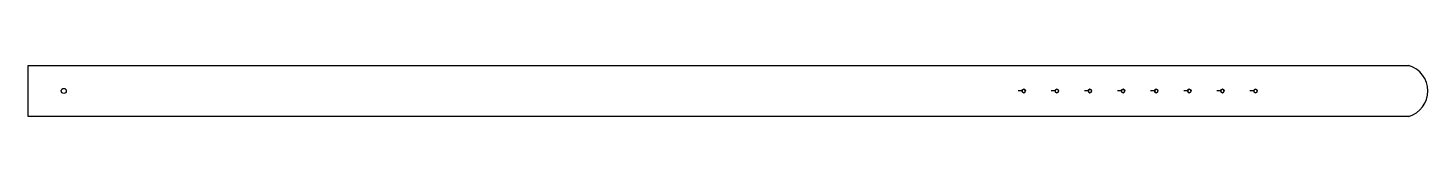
# Model space of a CAD drawing. Header units: millimetres. Extents: x 67 to 1167, y 6 to 46.
import ezdxf

# ---------------------------------------------------------------- set-up
doc = ezdxf.new("R2010")
doc.units = ezdxf.units.MM
doc.header["$MEASUREMENT"] = 0

# ---------------------------------------------------------------- blocks, each defined once
blk = doc.blocks.new('*U13')
blk.add_line((1.35, 0), (4.35, 0))
blk.add_circle((0, 0), 1.35)
blk.add_arc((0, 0), 1.35, 2.65353, 357.34647)
blk = doc.blocks.new('*U14')
at = {"color": 0, "linetype": 'ByBlock', "lineweight": -2, "transparency": 16777216, "rotation": 180}
for p in [(849.6, 26.4), (875.6, 26.4), (901.6, 26.4), (927.6, 26.4), (953.7, 26.4), (979.7, 26.4), (1005.7, 26.4), (1031.7, 26.4)]:
    blk.add_blockref('*U13', p, dxfattribs=at)

msp = doc.modelspace()

# ---------------------------------------------------------------- linework, layer by layer
for p, q in [((67.3, 6.4), (67.3, 46.4)), ((67.3, 46.4), (1152.3, 46.4)), ((1152.3, 6.4), (67.3, 6.4))]:
    msp.add_line(p, q)
msp.add_circle((95.3, 26.4), 2)
msp.add_arc((1146.4, 26.4), 20.8, 286.2602, 73.7398)

# ---------------------------------------------------------------- block references
msp.add_blockref('*U14', (0, 0))

doc.saveas('drawing.dxf')
